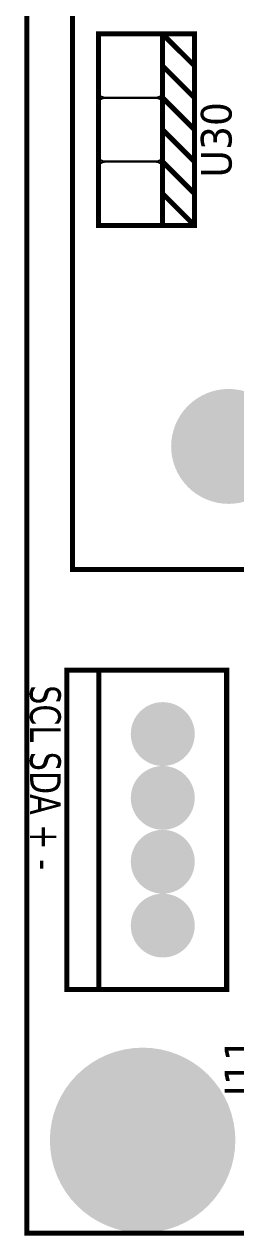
# Model space of a CAD drawing. Header units: millimetres. Extents: x 123.5 to 144.3, y 105.4 to 121.6.
# Drawn here: x 125.51 to 126.006, y 109.284 to 112.131 of the extents above; entities that cross this region are included whole.
import ezdxf

# ---------------------------------------------------------------- set-up
doc = ezdxf.new("R2010")
doc.units = ezdxf.units.MM
doc.layers.add('DESC', color=250, linetype='Continuous')
doc.styles.get("Standard").update_dxf_attribs({"font": 'tahoma.ttf'})

# ---------------------------------------------------------------- blocks, each defined once
blk = doc.blocks.new('EPAD')
at = {"const_width": 0.5}
blk.add_lwpolyline([(-0.25, 0, 1), (0.25, 0, 1)], format="xyb", close=True, dxfattribs=at)
blk = doc.blocks.new('AutoclaveCard')
at = {"const_width": 0.008}
for points in [[(116.5196, 110.3061), (121.5471, 110.3061), (121.5471, 114.7628), (116.5196, 114.7628), (116.5196, 110.3061)], [(116.5196, 110.3061), (121.5471, 110.3061), (121.5471, 114.7628), (116.5196, 114.7628), (116.5196, 110.3061)], [(116.5196, 110.3061), (121.5471, 110.3061), (121.5471, 114.7628), (116.5196, 114.7628), (116.5196, 110.3061)], [(116.5911, 111.3455), (117.0793, 111.3455), (117.0793, 112.7235), (116.5911, 112.7235), (116.5911, 111.3455)], [(116.5911, 111.3455), (117.0793, 111.3455), (117.0793, 112.7235), (116.5911, 112.7235), (116.5911, 111.3455)], [(116.5911, 111.3455), (117.0793, 111.3455), (117.0793, 112.7235), (116.5911, 112.7235), (116.5911, 111.3455)], [(116.6317, 111.8845), (116.7317, 111.8845), (116.7317, 112.1845), (116.6317, 112.1845), (116.6317, 111.8845)], [(116.6317, 111.8845), (116.7317, 111.8845), (116.7317, 112.1845), (116.6317, 112.1845), (116.6317, 111.8845)], [(116.6317, 111.8845), (116.7317, 111.8845), (116.7317, 112.1845), (116.6317, 112.1845), (116.6317, 111.8845)], [(116.7317, 112.1845), (116.7817, 112.1845), (116.7817, 111.8845), (116.7317, 111.8845)], [(116.7317, 112.1845), (116.7817, 112.1345)], [(116.7317, 112.1845), (116.7817, 112.1845), (116.7817, 111.8845), (116.7317, 111.8845)], [(116.7317, 112.1845), (116.7817, 112.1345)], [(116.7317, 112.1845), (116.7817, 112.1845), (116.7817, 111.8845), (116.7317, 111.8845)], [(116.7317, 112.1845), (116.7817, 112.1345)], [(116.7317, 112.1345), (116.7817, 112.0845)], [(116.7317, 112.1345), (116.7817, 112.0845)], [(116.7317, 112.1345), (116.7817, 112.0845)], [(116.7317, 112.0845), (116.7817, 112.0345)], [(116.7317, 112.0845), (116.7817, 112.0345)], [(116.7317, 112.0845), (116.7817, 112.0345)], [(116.7317, 112.0345), (116.7817, 111.9845)], [(116.7317, 112.0345), (116.7817, 111.9845)], [(116.7317, 112.0345), (116.7817, 111.9845)], [(116.7317, 111.9845), (116.7817, 111.9345)], [(116.7317, 111.9845), (116.7817, 111.9345)], [(116.7317, 111.9845), (116.7817, 111.9345)], [(116.7317, 111.9345), (116.7817, 111.8845)], [(116.7317, 111.9345), (116.7817, 111.8845)], [(116.7317, 111.9345), (116.7817, 111.8845)], [(116.5821, 110.6879), (116.8321, 110.6879), (116.8321, 111.1879), (116.5821, 111.1879), (116.5821, 110.6879)], [(116.5821, 110.6879), (116.8321, 110.6879), (116.8321, 111.1879), (116.5821, 111.1879), (116.5821, 110.6879)], [(116.5821, 110.6879), (116.8321, 110.6879), (116.8321, 111.1879), (116.5821, 111.1879), (116.5821, 110.6879)], [(116.6321, 110.6879), (116.6321, 111.1879)], [(116.6321, 110.6879), (116.6321, 111.1879)], [(116.6321, 110.6879), (116.6321, 111.1879)]]:
    blk.add_lwpolyline(points, dxfattribs=at)
for points in [[(116.7317, 112.1745), (116.7317, 112.0945), (116.7316, 112.0934), (116.7315, 112.0924), (116.7312, 112.0915), (116.7309, 112.0906), (116.7305, 112.0897), (116.73, 112.0889), (116.7294, 112.0881), (116.7288, 112.0874), (116.7281, 112.0867), (116.7273, 112.0862), (116.7265, 112.0857), (116.7256, 112.0853), (116.7247, 112.0849), (116.7237, 112.0847), (116.7227, 112.0845), (116.7217, 112.0845), (116.6417, 112.0845), (116.6406, 112.0845), (116.6396, 112.0847), (116.6387, 112.0849), (116.6377, 112.0853), (116.6369, 112.0857), (116.636, 112.0862), (116.6353, 112.0867), (116.6346, 112.0874), (116.6339, 112.0881), (116.6334, 112.0889), (116.6329, 112.0897), (116.6325, 112.0906), (116.6321, 112.0915), (116.6319, 112.0924), (116.6317, 112.0934), (116.6317, 112.0945), (116.6317, 112.1745), (116.6317, 112.1755), (116.6319, 112.1765), (116.6321, 112.1775), (116.6325, 112.1784), (116.6329, 112.1793), (116.6334, 112.1801), (116.6339, 112.1809), (116.6346, 112.1816), (116.6353, 112.1822), (116.636, 112.1828), (116.6369, 112.1833), (116.6377, 112.1837), (116.6387, 112.184), (116.6396, 112.1843), (116.6406, 112.1844), (116.6417, 112.1845), (116.7217, 112.1845), (116.7227, 112.1844), (116.7237, 112.1843), (116.7247, 112.184), (116.7256, 112.1837), (116.7265, 112.1833), (116.7273, 112.1828), (116.7281, 112.1822), (116.7288, 112.1816), (116.7294, 112.1809), (116.73, 112.1801), (116.7305, 112.1793), (116.7309, 112.1784), (116.7312, 112.1775), (116.7315, 112.1765), (116.7316, 112.1755), (116.7317, 112.1745)], [(116.7317, 112.0745), (116.7317, 111.9945), (116.7316, 111.9934), (116.7315, 111.9924), (116.7312, 111.9915), (116.7309, 111.9906), (116.7305, 111.9897), (116.73, 111.9889), (116.7294, 111.9881), (116.7288, 111.9874), (116.7281, 111.9867), (116.7273, 111.9862), (116.7265, 111.9857), (116.7256, 111.9853), (116.7247, 111.9849), (116.7237, 111.9847), (116.7227, 111.9845), (116.7217, 111.9845), (116.6417, 111.9845), (116.6406, 111.9845), (116.6396, 111.9847), (116.6387, 111.9849), (116.6377, 111.9853), (116.6369, 111.9857), (116.636, 111.9862), (116.6353, 111.9867), (116.6346, 111.9874), (116.6339, 111.9881), (116.6334, 111.9889), (116.6329, 111.9897), (116.6325, 111.9906), (116.6321, 111.9915), (116.6319, 111.9924), (116.6317, 111.9934), (116.6317, 111.9945), (116.6317, 112.0745), (116.6317, 112.0755), (116.6319, 112.0765), (116.6321, 112.0775), (116.6325, 112.0784), (116.6329, 112.0793), (116.6334, 112.0801), (116.6339, 112.0809), (116.6346, 112.0816), (116.6353, 112.0822), (116.636, 112.0828), (116.6369, 112.0833), (116.6377, 112.0837), (116.6387, 112.084), (116.6396, 112.0843), (116.6406, 112.0844), (116.6417, 112.0845), (116.7217, 112.0845), (116.7227, 112.0844), (116.7237, 112.0843), (116.7247, 112.084), (116.7256, 112.0837), (116.7265, 112.0833), (116.7273, 112.0828), (116.7281, 112.0822), (116.7288, 112.0816), (116.7294, 112.0809), (116.73, 112.0801), (116.7305, 112.0793), (116.7309, 112.0784), (116.7312, 112.0775), (116.7315, 112.0765), (116.7316, 112.0755), (116.7317, 112.0745)], [(116.7317, 111.9745), (116.7317, 111.8945), (116.7316, 111.8934), (116.7315, 111.8924), (116.7312, 111.8915), (116.7309, 111.8906), (116.7305, 111.8897), (116.73, 111.8889), (116.7294, 111.8881), (116.7288, 111.8874), (116.7281, 111.8867), (116.7273, 111.8862), (116.7265, 111.8857), (116.7256, 111.8853), (116.7247, 111.8849), (116.7237, 111.8847), (116.7227, 111.8845), (116.7217, 111.8845), (116.6417, 111.8845), (116.6406, 111.8845), (116.6396, 111.8847), (116.6387, 111.8849), (116.6377, 111.8853), (116.6369, 111.8857), (116.636, 111.8862), (116.6353, 111.8867), (116.6346, 111.8874), (116.6339, 111.8881), (116.6334, 111.8889), (116.6329, 111.8897), (116.6325, 111.8906), (116.6321, 111.8915), (116.6319, 111.8924), (116.6317, 111.8934), (116.6317, 111.8945), (116.6317, 111.9745), (116.6317, 111.9755), (116.6319, 111.9765), (116.6321, 111.9775), (116.6325, 111.9784), (116.6329, 111.9793), (116.6334, 111.9801), (116.6339, 111.9809), (116.6346, 111.9816), (116.6353, 111.9822), (116.636, 111.9828), (116.6369, 111.9833), (116.6377, 111.9837), (116.6387, 111.984), (116.6396, 111.9843), (116.6406, 111.9844), (116.6417, 111.9845), (116.7217, 111.9845), (116.7227, 111.9844), (116.7237, 111.9843), (116.7247, 111.984), (116.7256, 111.9837), (116.7265, 111.9833), (116.7273, 111.9828), (116.7281, 111.9822), (116.7288, 111.9816), (116.7294, 111.9809), (116.73, 111.9801), (116.7305, 111.9793), (116.7309, 111.9784), (116.7312, 111.9775), (116.7315, 111.9765), (116.7316, 111.9755), (116.7317, 111.9745)]]:
    blk.add_lwpolyline(points, close=True)
for p, xscale, yscale in [((116.8352, 111.5384), 0.18, 0.18), ((116.7321, 111.0879), 0.1, 0.1), ((116.7321, 110.9879), 0.1, 0.1), ((116.7321, 110.8879), 0.1, 0.1), ((116.7321, 110.7879), 0.1, 0.1), ((116.7006, 110.4517), 0.29, 0.29)]:
    blk.add_blockref('EPAD', p, dxfattribs=dict(xscale=xscale, yscale=yscale))
for s, rotation, width, p in [('U30', 90, 1.041667, (116.8397, 111.9595)), ('U30', 90, 1.041667, (116.8397, 111.9595)), ('U30', 90, 1.041667, (116.8397, 111.9595)), ('SCL SDA + -', 270, 0.833333, (116.5246, 111.1643)), ('SCL SDA + -', 270, 0.833333, (116.5246, 111.1643)), ('SCL SDA + -', 270, 0.833333, (116.5246, 111.1643)), ('J11', 90, 1.041667, (116.8768, 110.5204)), ('J11', 90, 1.041667, (116.8768, 110.5204)), ('J11', 90, 1.041667, (116.8768, 110.5204))]:
    blk.add_text(s, height=0.048, rotation=rotation, dxfattribs=dict(width=width)).set_placement(p)

msp = doc.modelspace()

# ---------------------------------------------------------------- block references
at = {"layer": 'DESC', "xscale": 1.5, "yscale": 1.5, "zscale": 1.5}
msp.add_blockref('AutoclaveCard', (-49.2629, -56.169), dxfattribs=at)

doc.saveas('drawing.dxf')
